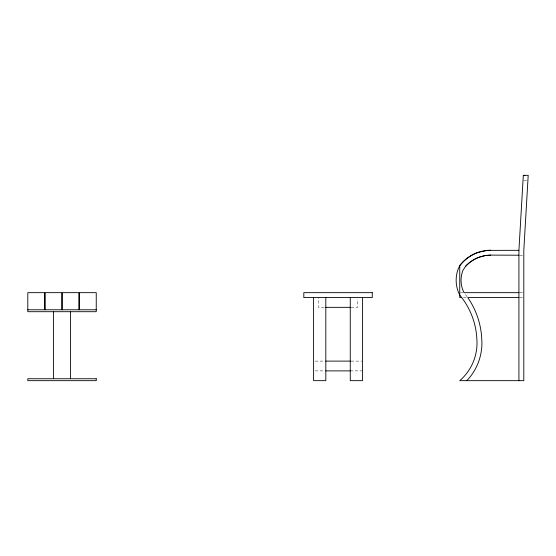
<?xml version="1.0" encoding="UTF-8"?>
<svg xmlns="http://www.w3.org/2000/svg" width="556" height="556" viewBox="0 0 556 556"><rect width="100%" height="100%" fill="white"/><g stroke="black" fill="none" stroke-linecap="round" stroke-linejoin="round"><path stroke-width="0.42" stroke-dasharray="2.78 2.08" d="M519.735 255.211L522.994 255.211M460.618 292.664L463.197 292.664M519.735 292.664L522.994 292.664M463.405 297.557L466.859 297.557M519.735 297.557L522.994 297.557M324.19 307.336L318.484 307.336L318.484 297.557M351.079 307.336L357.598 307.336L357.598 299.184M315.224 361.108L324.19 361.108M351.079 361.108L361.671 361.108M315.224 370.887L324.19 370.887M350.266 370.887L362.484 370.887M523.842 180.262L527.088 180.45M465.525 294.527L467.325 297.001"/><path stroke-width="0.83" d="M518.922 250.325L523.314 175.335L528.2 175.335L523.808 250.325L523.808 380.665L459.756 380.665A49.776 49.776 0 0 0 476.867 339.111A74.296 74.296 0 0 0 462.231 298.252L459.77 295.111A32.074 32.074 0 0 1 458.262 268.861L459.77 265.65A39.365 39.365 0 0 1 477.965 252.445L487.487 250.367L518.922 250.325L518.922 380.665M518.922 255.211L490.76 255.107L485.096 255.614L479.585 257.06A34.472 34.472 0 0 0 465.476 266.435L462.835 270.626A27.174 27.174 0 0 0 462.585 289.349L464.065 292.664L518.922 292.664M466.797 380.665L468.965 378.316A54.669 54.669 0 0 0 481.92 342.996L481.746 338.833A79.14 79.14 0 0 0 468.618 298.822L467.721 297.557L518.922 297.557M490.726 250.214L487.473 250.367A39.365 39.365 0 0 0 459.756 265.65L459.756 297.557L461.682 297.557M490.76 255.107L487.925 255.246A34.472 34.472 0 0 0 465.469 266.435M325.816 307.336L350.266 307.336M27.8 309.775L96.244 309.775M325.816 361.108L350.266 361.108M325.816 370.887L350.266 370.887M523.314 175.335L524.933 175.425M362.484 297.557L362.484 380.665L350.266 380.665L350.266 297.557M325.816 297.557L325.816 380.665L313.598 380.665L313.598 297.557M79.327 309.775L79.327 292.664L96.244 292.664L96.244 311.701L27.8 311.701L27.8 292.664L44.716 292.664L44.716 309.775M78.938 309.775L78.938 292.664L62.216 292.664L62.216 309.775M70.577 311.701L70.577 378.74M61.827 309.775L61.827 292.664L45.105 292.664L45.105 309.775M53.466 311.701L53.466 378.74M372.263 292.664L303.819 292.664L303.819 297.557L372.263 297.557L372.263 292.664M96.244 378.74L27.8 378.74L27.8 380.665L96.244 380.665L96.244 378.74"/></g></svg>
